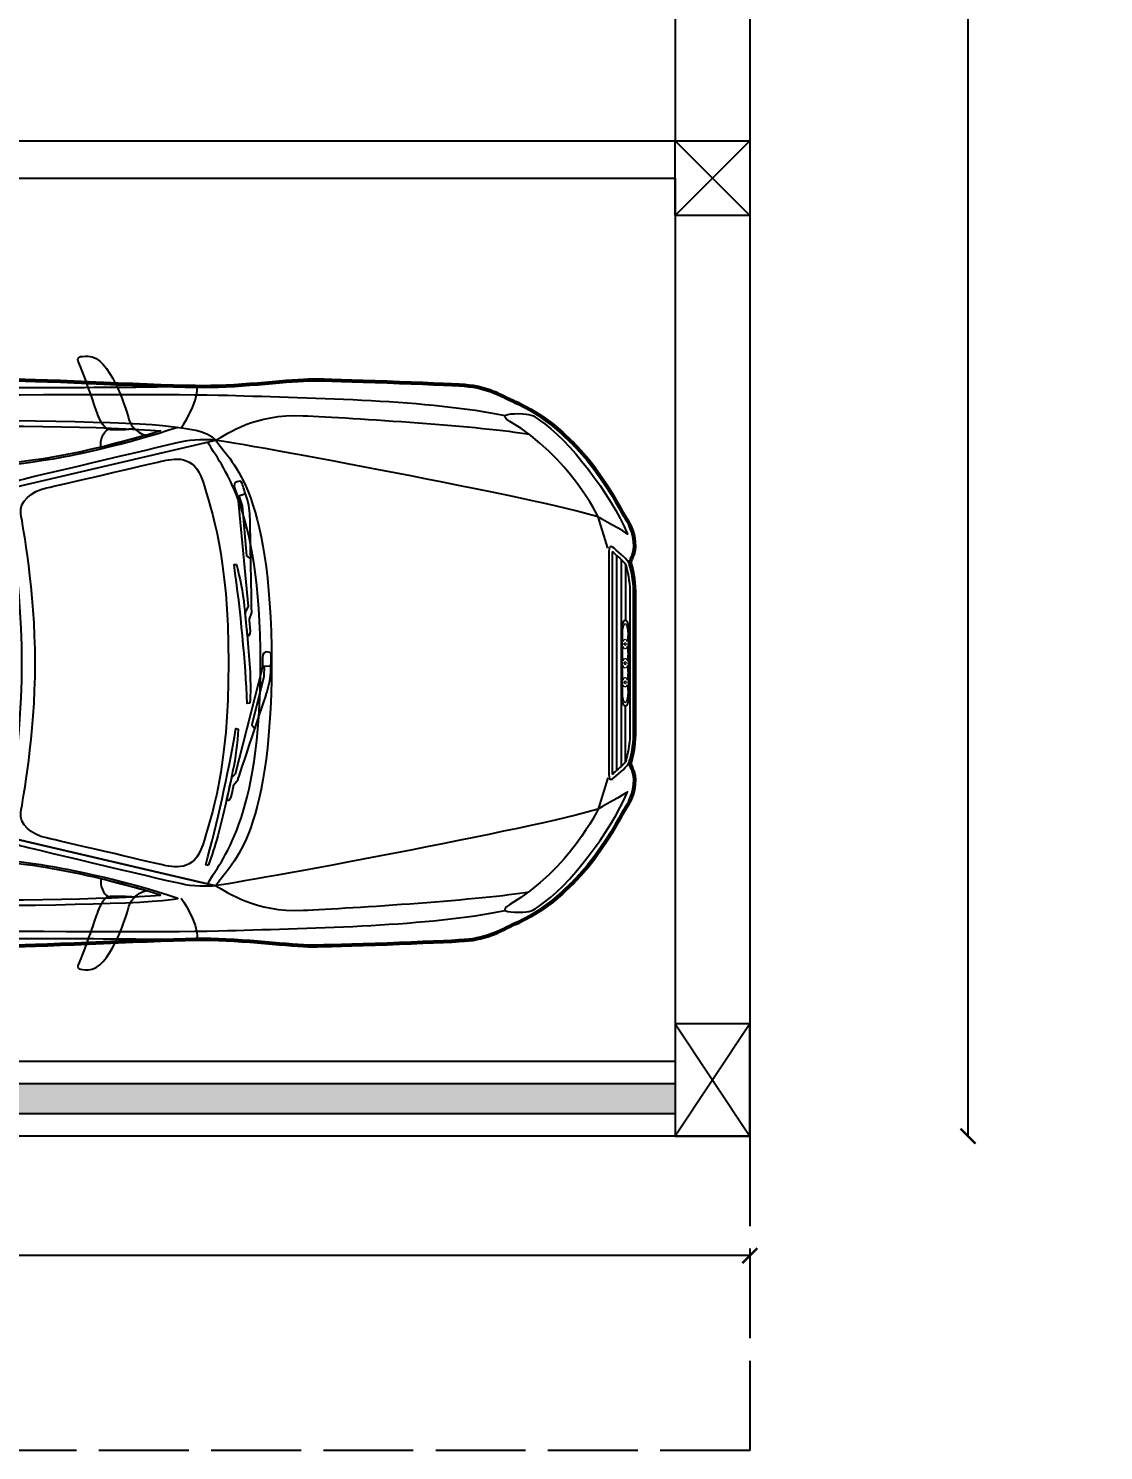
# Model space of a CAD drawing. Header units: inches. Extents: x -19338 to 10560, y -12 to 4973.
# Drawn here: x 1325.3 to 1469, y 2042.6 to 2232.6 of the extents above; entities that cross this region are included whole.
import ezdxf

# ---------------------------------------------------------------- set-up
doc = ezdxf.new("R2010")
doc.units = ezdxf.units.IN
doc.header["$MEASUREMENT"] = 0
doc.linetypes.add('ACAD_ISO02W100', pattern=[15, 12, -3])
doc.layers.add('C', color=141, linetype='Continuous')
doc.layers.add('C1', color=10, linetype='Continuous')
doc.layers.add('Dot Line', color=210, linetype='ACAD_ISO02W100', plot=False)
doc.styles.get("Standard").update_dxf_attribs({"font": 'arial.ttf'})
doc.dimstyles.get("Standard").update_dxf_attribs({"dimtxt": 8, "dimasz": 2, "dimexe": 0.18, "dimexo": 0.0625, "dimgap": 0.09, "dimtad": 0, "dimtih": 1, "dimtoh": 1, "dimdsep": 46, "dimlunit": 3, "dimtxsty": 'Standard', "dimblk": 'ARCHTICK', "dimcen": 0.09, "dimse1": 1, "dimse2": 1, "dimclrd": 2, "dimadec": 0, "dimazin": 0, "dimtfac": 1, "dimtofl": 0, "dimtmove": 0, "dimatfit": 3, "dimfxl": 1, "dimtolj": 1, "dimtzin": 0, "dimarcsym": 0})

# ---------------------------------------------------------------- blocks, each defined once
blk = doc.blocks.new('_ArchTick')
at = {"color": 0, "linetype": 'ByBlock', "const_width": 0.15}
blk.add_lwpolyline([(-0.5, -0.5), (0.5, 0.5)], dxfattribs=at)
blk = doc.blocks.new('*D76')
at = {"color": 2, "lineweight": -2, "transparency": 16777216}
for p, q in [((1049.73, 2068.65), (1228.86, 2068.65)), ((1421.73, 2068.65), (1242.61, 2068.65))]:
    blk.add_line(p, q, dxfattribs=at)
at = {"layer": 'Defpoints', "color": 0, "transparency": 16777216}
for p in [(1049.73, 2084.61), (1421.73, 2084.61), (1421.73, 2068.65)]:
    blk.add_point(p, dxfattribs=at)
at = {"color": 2, "lineweight": -2, "transparency": 16777216, "xscale": 2, "yscale": 2, "zscale": 2, "rotation": 180}
blk.add_blockref('_ArchTick', (1049.73, 2068.65), dxfattribs=at)
at = {"color": 2, "lineweight": -2, "transparency": 16777216, "xscale": 2, "yscale": 2, "zscale": 2}
blk.add_blockref('_ArchTick', (1421.73, 2068.65), dxfattribs=at)
at = {"color": 0, "transparency": 16777216, "insert": (1235.73, 2068.65), "char_height": 8, "attachment_point": 5}
blk.add_mtext("\\A1;31'", dxfattribs=at)
blk = doc.blocks.new('*D79')
at = {"color": 2, "lineweight": -2, "transparency": 16777216}
for p, q in [((1450.88, 2694.61), (1450.88, 2393.78)), ((1450.88, 2084.61), (1450.88, 2385.43))]:
    blk.add_line(p, q, dxfattribs=at)
at = {"layer": 'Defpoints', "color": 0, "transparency": 16777216}
for p in [(1421.73, 2694.61), (1421.73, 2084.61), (1450.88, 2084.61)]:
    blk.add_point(p, dxfattribs=at)
at = {"color": 2, "lineweight": -2, "transparency": 16777216, "xscale": 2, "yscale": 2, "zscale": 2}
for p, rotation in [((1450.88, 2694.61), 90), ((1450.88, 2084.61), 270)]:
    blk.add_blockref('_ArchTick', p, dxfattribs=dict(at, rotation=rotation))
at = {"color": 0, "transparency": 16777216, "insert": (1450.88, 2389.61), "char_height": 8, "attachment_point": 5}
blk.add_mtext('\\A1;50\'-10"', dxfattribs=at)
blk = doc.blocks.new('A$C0B5925C7')
at = {"lineweight": 25}
for points, knots in [([(2.9938, 1.7731), (2.9854, 1.7819), (2.9782, 1.7934), (2.9742, 1.808), (2.9742, 1.808), (2.9645, 1.8444), (2.9131, 2.0083), (2.8428, 2.0102), (2.8428, 2.0102), (2.8129, 2.0102), (2.8025, 2.0096), (2.8129, 1.9862), (2.8129, 1.9862), (2.8233, 1.9628), (2.8656, 1.8451), (2.8714, 1.8255), (2.8714, 1.8255), (2.8768, 1.8076), (2.8926, 1.781), (2.9032, 1.7713), (2.9032, 1.7713), (2.9322, 1.769), (2.9744, 1.7694), (2.9938, 1.7731)], [0, 0, 0, 0, 0.166667, 0.166667, 0.166667, 0.166667, 0.333333, 0.333333, 0.333333, 0.333333, 0.5, 0.5, 0.5, 0.5, 0.666667, 0.666667, 0.666667, 0.666667, 0.833333, 0.833333, 0.833333, 0.833333, 1, 1, 1, 1]), ([(0.3845, 1.7931), (0.5553, 1.8273), (0.9012, 1.8636), (1.2614, 1.8698), (1.2614, 1.8698), (1.6217, 1.876), (3.0067, 1.8915), (3.2986, 1.8822), (3.2986, 1.8822), (3.5906, 1.8729), (3.9588, 1.8677), (4.2095, 1.816)], [0, 0, 0, 0, 0.333333, 0.333333, 0.333333, 0.333333, 0.666667, 0.666667, 0.666667, 0.666667, 1, 1, 1, 1]), ([(3.2603, 1.7355), (3.3026, 1.7567), (3.3871, 1.8223), (3.5468, 1.8153), (3.5468, 1.8153), (3.7065, 1.8083), (4.147, 1.78), (4.2872, 1.7545)], [0, 0, 0, 0, 0.5, 0.5, 0.5, 0.5, 1, 1, 1, 1]), ([(4.2543, 1.822), (4.2139, 1.822), (4.1894, 1.8174), (4.2245, 1.7967), (4.2245, 1.7967), (4.4212, 1.6805), (4.5136, 1.4839), (4.5136, 1.4839), (4.5136, 1.4839), (4.5136, 1.4839), (4.6091, 1.4307), (4.6104, 1.4273), (4.6104, 1.4273), (4.5555, 1.557), (4.4172, 1.7392), (4.3213, 1.8012), (4.3213, 1.8012), (4.302, 1.8161), (4.2923, 1.822), (4.2543, 1.822)], [0, 0, 0, 0, 0.2, 0.2, 0.2, 0.2, 0.4, 0.4, 0.4, 0.4, 0.6, 0.6, 0.6, 0.6, 0.8, 0.8, 0.8, 0.8, 1, 1, 1, 1]), ([(1.1717, 1.7605), (1.1433, 1.7569), (1.1175, 1.7393), (1.1717, 1.7205), (1.1717, 1.7205), (1.2259, 1.7017), (1.3365, 1.6711), (1.3836, 1.6616), (1.3836, 1.6616), (1.4307, 1.6522), (1.5861, 1.624), (1.6638, 1.6193), (1.6638, 1.6193), (1.7415, 1.6146), (2.1395, 1.6193), (2.2337, 1.6193), (2.2337, 1.6193), (2.3278, 1.6193), (2.6504, 1.6593), (2.7281, 1.6734), (2.7281, 1.6734), (2.8058, 1.6875), (2.9612, 1.7181), (3.1363, 1.7771), (3.1363, 1.7771), (2.9424, 1.8123), (1.5414, 1.8076), (1.1717, 1.7605)], [0, 0, 0, 0, 0.142857, 0.142857, 0.142857, 0.142857, 0.285714, 0.285714, 0.285714, 0.285714, 0.428571, 0.428571, 0.428571, 0.428571, 0.571429, 0.571429, 0.571429, 0.571429, 0.714286, 0.714286, 0.714286, 0.714286, 0.857143, 0.857143, 0.857143, 0.857143, 1, 1, 1, 1]), ([(1.1732, 1.7426), (1.1732, 1.7426), (1.1732, 1.7426), (1.1732, 1.7426), (1.1732, 1.7426), (1.1628, 1.7413), (1.1568, 1.7385), (1.1539, 1.7364), (1.1539, 1.7364), (1.1564, 1.7342), (1.1621, 1.7305), (1.1756, 1.7258), (1.1756, 1.7258), (1.2284, 1.7075), (1.3385, 1.6769), (1.386, 1.6674), (1.386, 1.6674), (1.4428, 1.6561), (1.5919, 1.6297), (1.6645, 1.6253), (1.6645, 1.6253), (1.7214, 1.6218), (1.9536, 1.6235), (2.1072, 1.6246), (2.1072, 1.6246), (2.1072, 1.6246), (2.2337, 1.6253), (2.2337, 1.6253), (2.2337, 1.6253), (2.3276, 1.6253), (2.6517, 1.6657), (2.726, 1.6792), (2.726, 1.6792), (2.8502, 1.7018), (2.9685, 1.7311), (3.0794, 1.7657), (3.0794, 1.7657), (2.7581, 1.7934), (1.5158, 1.7862), (1.1732, 1.7426)], [0, 0, 0, 0, 0.1, 0.1, 0.1, 0.1, 0.2, 0.2, 0.2, 0.2, 0.3, 0.3, 0.3, 0.3, 0.4, 0.4, 0.4, 0.4, 0.5, 0.5, 0.5, 0.5, 0.6, 0.6, 0.6, 0.6, 0.7, 0.7, 0.7, 0.7, 0.8, 0.8, 0.8, 0.8, 0.9, 0.9, 0.9, 0.9, 1, 1, 1, 1]), ([(2.9938, 1.7731), (2.9744, 1.7694), (2.9322, 1.769), (2.9032, 1.7713), (2.9032, 1.7713), (2.9041, 1.7705), (2.9051, 1.7695), (2.9059, 1.769), (2.9059, 1.769), (2.8949, 1.7638), (2.8803, 1.737), (2.8843, 1.7123), (2.8843, 1.7123), (2.8978, 1.7156), (3.0326, 1.7516), (3.0326, 1.7516), (3.0326, 1.7516), (3.0214, 1.753), (3.0063, 1.76), (2.9938, 1.7731)], [0, 0, 0, 0, 0.2, 0.2, 0.2, 0.2, 0.4, 0.4, 0.4, 0.4, 0.6, 0.6, 0.6, 0.6, 0.8, 0.8, 0.8, 0.8, 1, 1, 1, 1]), ([(3.2603, 1.7355), (3.2603, 1.7355), (2.5695, 1.5733), (2.5695, 1.5733), (2.5695, 1.5733), (2.5695, 1.5733), (2.5946, 1.5987), (2.634, 1.6079), (2.634, 1.6079), (2.6734, 1.6172), (3.1237, 1.7248), (3.1608, 1.7317), (3.1608, 1.7317), (3.1978, 1.7387), (3.2603, 1.7355), (3.2603, 1.7355)], [0, 0, 0, 0, 0.25, 0.25, 0.25, 0.25, 0.5, 0.5, 0.5, 0.5, 0.75, 0.75, 0.75, 0.75, 1, 1, 1, 1]), ([(2.6251, 1.0051), (2.6251, 0.6975), (2.5695, 0.4369), (2.5695, 0.4369), (2.5695, 0.4369), (2.5695, 0.4369), (3.2603, 0.2747), (3.2603, 0.2747), (3.2603, 0.2747), (3.302, 0.3396), (3.4434, 0.4241), (3.4434, 1.0051), (3.4434, 1.0051), (3.4434, 1.5861), (3.302, 1.6706), (3.2603, 1.7355), (3.2603, 1.7355), (3.2603, 1.7355), (2.5695, 1.5733), (2.5695, 1.5733), (2.5695, 1.5733), (2.5695, 1.5733), (2.6251, 1.3127), (2.6251, 1.0051)], [0, 0, 0, 0, 0.166667, 0.166667, 0.166667, 0.166667, 0.333333, 0.333333, 0.333333, 0.333333, 0.5, 0.5, 0.5, 0.5, 0.666667, 0.666667, 0.666667, 0.666667, 0.833333, 0.833333, 0.833333, 0.833333, 1, 1, 1, 1]), ([(3.2342, 0.2809), (3.2762, 0.3599), (3.4077, 0.4819), (3.4077, 1.0051), (3.4077, 1.0051), (3.4077, 1.5283), (3.2762, 1.6504), (3.2342, 1.7294)], [0, 0, 0, 0, 0.5, 0.5, 0.5, 0.5, 1, 1, 1, 1]), ([(2.6686, 1.0051), (2.6686, 0.761), (2.6285, 0.5611), (2.6215, 0.5149), (2.6215, 0.5149), (2.6158, 0.4771), (2.6567, 0.4422), (2.7056, 0.4317), (2.7056, 0.4317), (2.7546, 0.4211), (3.0404, 0.3536), (3.0814, 0.3444), (3.0814, 0.3444), (3.1225, 0.3351), (3.19, 0.3192), (3.2177, 0.4092), (3.2177, 0.4092), (3.2455, 0.4991), (3.3024, 0.6581), (3.3024, 1.0051), (3.3024, 1.0051), (3.3024, 1.3522), (3.2455, 1.5111), (3.2177, 1.6011), (3.2177, 1.6011), (3.19, 1.691), (3.1225, 1.6751), (3.0814, 1.6659), (3.0814, 1.6659), (3.0404, 1.6566), (2.7546, 1.5892), (2.7056, 1.5786), (2.7056, 1.5786), (2.6567, 1.568), (2.6158, 1.5331), (2.6215, 1.4954), (2.6215, 1.4954), (2.6285, 1.4491), (2.6686, 1.2493), (2.6686, 1.0051)], [0, 0, 0, 0, 0.1, 0.1, 0.1, 0.1, 0.2, 0.2, 0.2, 0.2, 0.3, 0.3, 0.3, 0.3, 0.4, 0.4, 0.4, 0.4, 0.5, 0.5, 0.5, 0.5, 0.6, 0.6, 0.6, 0.6, 0.7, 0.7, 0.7, 0.7, 0.8, 0.8, 0.8, 0.8, 0.9, 0.9, 0.9, 0.9, 1, 1, 1, 1]), ([(3.361, 1.5493), (3.3701, 1.5234), (3.3724, 1.5021), (3.3732, 1.4762), (3.3732, 1.4762), (3.3732, 1.4572), (3.3785, 1.1707), (3.3785, 1.1707), (3.3785, 1.1707), (3.3785, 1.1707), (3.3709, 1.1486), (3.3709, 1.1486), (3.3709, 1.1486), (3.3709, 1.1486), (3.3739, 1.1235), (3.3747, 1.1098), (3.3747, 1.1098), (3.3762, 1.0961), (3.364, 1.0938), (3.364, 1.0938), (3.364, 1.0938), (3.364, 1.0938), (3.3564, 1.1692), (3.3564, 1.1692), (3.3564, 1.1692), (3.3564, 1.1692), (3.3663, 1.1898), (3.3663, 1.1898), (3.3663, 1.1898), (3.3663, 1.1898), (3.3328, 1.5478), (3.3328, 1.5478), (3.3328, 1.5478), (3.3328, 1.5478), (3.329, 1.5585), (3.3236, 1.5752), (3.3236, 1.5752), (3.3183, 1.5912), (3.3229, 1.5966), (3.3297, 1.5988), (3.3297, 1.5988), (3.3373, 1.6011), (3.3435, 1.6027), (3.3472, 1.5928), (3.3472, 1.5928), (3.3503, 1.5829), (3.3556, 1.5661), (3.361, 1.5493)], [0, 0, 0, 0, 0.083333, 0.083333, 0.083333, 0.083333, 0.166667, 0.166667, 0.166667, 0.166667, 0.25, 0.25, 0.25, 0.25, 0.333333, 0.333333, 0.333333, 0.333333, 0.416667, 0.416667, 0.416667, 0.416667, 0.5, 0.5, 0.5, 0.5, 0.583333, 0.583333, 0.583333, 0.583333, 0.666667, 0.666667, 0.666667, 0.666667, 0.75, 0.75, 0.75, 0.75, 0.833333, 0.833333, 0.833333, 0.833333, 0.916667, 0.916667, 0.916667, 0.916667, 1, 1, 1, 1]), ([(3.3366, 1.5524), (3.3366, 1.5524), (3.3472, 1.5196), (3.3472, 1.5196), (3.3472, 1.5196), (3.3472, 1.5196), (3.3617, 1.3558), (3.3617, 1.3558), (3.3617, 1.3558), (3.3617, 1.3558), (3.3747, 1.3467), (3.3747, 1.3467)], [0, 0, 0, 0, 0.333333, 0.333333, 0.333333, 0.333333, 0.666667, 0.666667, 0.666667, 0.666667, 1, 1, 1, 1]), ([(4.6297, 1.0013), (4.6297, 1.0013), (4.6297, 0.7709), (4.6297, 0.7709), (4.6297, 0.7709), (4.6297, 0.7339), (4.6212, 0.7004), (4.6172, 0.6842), (4.6172, 0.6842), (4.6172, 0.6842), (4.6164, 0.6812), (4.6164, 0.6812), (4.6164, 0.6812), (4.6117, 0.6665), (4.5822, 0.6438), (4.5663, 0.6295), (4.5663, 0.6295), (4.5505, 0.6151), (4.5489, 0.6295), (4.5489, 0.6552), (4.5489, 0.6552), (4.5489, 0.6809), (4.5489, 1.0051), (4.5489, 1.0051), (4.5489, 1.0051), (4.5489, 1.0051), (4.5489, 1.3294), (4.5489, 1.3551), (4.5489, 1.3551), (4.5489, 1.3808), (4.5505, 1.3951), (4.5663, 1.3808), (4.5663, 1.3808), (4.5822, 1.3664), (4.6117, 1.3437), (4.6164, 1.3291), (4.6164, 1.3291), (4.6164, 1.3291), (4.6172, 1.326), (4.6172, 1.326), (4.6172, 1.326), (4.6212, 1.3099), (4.6297, 1.2763), (4.6297, 1.2394), (4.6297, 1.2394), (4.6297, 1.2394), (4.6297, 1.0089), (4.6297, 1.0089), (4.6297, 1.0089), (4.6297, 1.0089), (4.6297, 1.0013), (4.6297, 1.0013)], [0, 0, 0, 0, 0.076923, 0.076923, 0.076923, 0.076923, 0.153846, 0.153846, 0.153846, 0.153846, 0.230769, 0.230769, 0.230769, 0.230769, 0.307692, 0.307692, 0.307692, 0.307692, 0.384615, 0.384615, 0.384615, 0.384615, 0.461538, 0.461538, 0.461538, 0.461538, 0.538462, 0.538462, 0.538462, 0.538462, 0.615385, 0.615385, 0.615385, 0.615385, 0.692308, 0.692308, 0.692308, 0.692308, 0.769231, 0.769231, 0.769231, 0.769231, 0.846154, 0.846154, 0.846154, 0.846154, 0.923077, 0.923077, 0.923077, 0.923077, 1, 1, 1, 1]), ([(4.561, 1.3551), (4.561, 1.3551), (4.561, 1.3551), (4.561, 1.3551), (4.561, 1.3551), (4.561, 1.3551), (4.561, 0.6552), (4.561, 0.6552), (4.561, 0.6552), (4.561, 0.6493), (4.5611, 0.6447), (4.5613, 0.641), (4.5613, 0.641), (4.5646, 0.6439), (4.5696, 0.6482), (4.5696, 0.6482), (4.5696, 0.6482), (4.5818, 0.6588), (4.6022, 0.6763), (4.6049, 0.6848), (4.6049, 0.6848), (4.6049, 0.6848), (4.6055, 0.6872), (4.6055, 0.6872), (4.6055, 0.6872), (4.6095, 0.7029), (4.6177, 0.7354), (4.6177, 0.7709), (4.6177, 0.7709), (4.6177, 0.7709), (4.6178, 1.2394), (4.6178, 1.2394), (4.6178, 1.2394), (4.6178, 1.2748), (4.6095, 1.3074), (4.6055, 1.323), (4.6055, 1.323), (4.6055, 1.323), (4.6047, 1.3261), (4.6047, 1.3261), (4.6047, 1.3261), (4.6023, 1.3339), (4.5818, 1.3515), (4.5696, 1.362), (4.5696, 1.362), (4.5696, 1.362), (4.5646, 1.3664), (4.5613, 1.3692), (4.5613, 1.3692), (4.5611, 1.3655), (4.561, 1.361), (4.561, 1.3551)], [0, 0, 0, 0, 0.076923, 0.076923, 0.076923, 0.076923, 0.153846, 0.153846, 0.153846, 0.153846, 0.230769, 0.230769, 0.230769, 0.230769, 0.307692, 0.307692, 0.307692, 0.307692, 0.384615, 0.384615, 0.384615, 0.384615, 0.461538, 0.461538, 0.461538, 0.461538, 0.538462, 0.538462, 0.538462, 0.538462, 0.615385, 0.615385, 0.615385, 0.615385, 0.692308, 0.692308, 0.692308, 0.692308, 0.769231, 0.769231, 0.769231, 0.769231, 0.846154, 0.846154, 0.846154, 0.846154, 0.923077, 0.923077, 0.923077, 0.923077, 1, 1, 1, 1]), ([(3.3724, 0.8729), (3.377, 0.9384), (3.3716, 1.01), (3.3648, 1.0839), (3.3648, 1.0839), (3.361, 1.1197), (3.3579, 1.1555), (3.3541, 1.1905), (3.3541, 1.1905), (3.3495, 1.24), (3.3396, 1.2819), (3.329, 1.3276), (3.329, 1.3276), (3.329, 1.3276), (3.3206, 1.3276), (3.3206, 1.3276), (3.3206, 1.3276), (3.3427, 1.1722), (3.3579, 1.0107), (3.364, 0.8721), (3.364, 0.8721), (3.364, 0.8721), (3.3724, 0.8729), (3.3724, 0.8729)], [0, 0, 0, 0, 0.166667, 0.166667, 0.166667, 0.166667, 0.333333, 0.333333, 0.333333, 0.333333, 0.5, 0.5, 0.5, 0.5, 0.666667, 0.666667, 0.666667, 0.666667, 0.833333, 0.833333, 0.833333, 0.833333, 1, 1, 1, 1]), ([(3.441, 0.9841), (3.441, 0.9559), (3.4364, 0.9353), (3.4288, 0.9109), (3.4288, 0.9109), (3.4235, 0.8927), (3.3335, 0.623), (3.3335, 0.623), (3.3335, 0.623), (3.3335, 0.623), (3.319, 0.6047), (3.319, 0.6047), (3.319, 0.6047), (3.319, 0.6047), (3.3145, 0.5803), (3.3114, 0.5666), (3.3114, 0.5666), (3.3076, 0.5529), (3.2954, 0.5544), (3.2954, 0.5544), (3.2954, 0.5544), (3.2954, 0.5544), (3.3122, 0.6291), (3.3122, 0.6291), (3.3122, 0.6291), (3.3122, 0.6291), (3.3244, 0.6413), (3.3244, 0.6413), (3.3244, 0.6413), (3.3244, 0.6413), (3.4136, 0.9917), (3.4136, 0.9917), (3.4136, 0.9917), (3.4136, 0.9917), (3.4136, 1.0031), (3.4136, 1.0206), (3.4136, 1.0206), (3.4143, 1.0382), (3.4204, 1.0412), (3.4273, 1.0412), (3.4273, 1.0412), (3.4349, 1.0412), (3.4418, 1.0404), (3.4418, 1.0298), (3.4418, 1.0298), (3.4425, 1.0191), (3.4418, 1.0016), (3.441, 0.9841)], [0, 0, 0, 0, 0.083333, 0.083333, 0.083333, 0.083333, 0.166667, 0.166667, 0.166667, 0.166667, 0.25, 0.25, 0.25, 0.25, 0.333333, 0.333333, 0.333333, 0.333333, 0.416667, 0.416667, 0.416667, 0.416667, 0.5, 0.5, 0.5, 0.5, 0.583333, 0.583333, 0.583333, 0.583333, 0.666667, 0.666667, 0.666667, 0.666667, 0.75, 0.75, 0.75, 0.75, 0.833333, 0.833333, 0.833333, 0.833333, 0.916667, 0.916667, 0.916667, 0.916667, 1, 1, 1, 1]), ([(3.4189, 0.9955), (3.4189, 0.9955), (3.4181, 0.9605), (3.4181, 0.9605), (3.4181, 0.9605), (3.4181, 0.9605), (3.3785, 0.802), (3.3785, 0.802), (3.3785, 0.802), (3.3785, 0.802), (3.3884, 0.7891), (3.3884, 0.7891)], [0, 0, 0, 0, 0.333333, 0.333333, 0.333333, 0.333333, 0.666667, 0.666667, 0.666667, 0.666667, 1, 1, 1, 1]), ([(3.236, 0.3419), (3.2596, 0.4028), (3.2771, 0.4722), (3.2931, 0.5453), (3.2931, 0.5453), (3.3007, 0.5803), (3.3091, 0.6154), (3.316, 0.6497), (3.316, 0.6497), (3.3267, 0.6976), (3.3305, 0.7411), (3.3343, 0.7883), (3.3343, 0.7883), (3.3343, 0.7883), (3.3267, 0.7906), (3.3267, 0.7906), (3.3267, 0.7906), (3.3, 0.6359), (3.2649, 0.4782), (3.2276, 0.3442), (3.2276, 0.3442), (3.2276, 0.3442), (3.236, 0.3419), (3.236, 0.3419)], [0, 0, 0, 0, 0.166667, 0.166667, 0.166667, 0.166667, 0.333333, 0.333333, 0.333333, 0.333333, 0.5, 0.5, 0.5, 0.5, 0.666667, 0.666667, 0.666667, 0.666667, 0.833333, 0.833333, 0.833333, 0.833333, 1, 1, 1, 1]), ([(4.2543, 0.1882), (4.2139, 0.1882), (4.1894, 0.1928), (4.2245, 0.2135), (4.2245, 0.2135), (4.4212, 0.3297), (4.5136, 0.5263), (4.5136, 0.5263), (4.5136, 0.5263), (4.5136, 0.5263), (4.6091, 0.5796), (4.6104, 0.5829), (4.6104, 0.5829), (4.5555, 0.4532), (4.4172, 0.271), (4.3213, 0.2091), (4.3213, 0.2091), (4.302, 0.1942), (4.2923, 0.1882), (4.2543, 0.1882)], [0, 0, 0, 0, 0.2, 0.2, 0.2, 0.2, 0.4, 0.4, 0.4, 0.4, 0.6, 0.6, 0.6, 0.6, 0.8, 0.8, 0.8, 0.8, 1, 1, 1, 1]), ([(3.2603, 0.2747), (3.2603, 0.2747), (2.5695, 0.4369), (2.5695, 0.4369), (2.5695, 0.4369), (2.5695, 0.4369), (2.5946, 0.4116), (2.634, 0.4023), (2.634, 0.4023), (2.6734, 0.393), (3.1237, 0.2854), (3.1608, 0.2785), (3.1608, 0.2785), (3.1978, 0.2715), (3.2603, 0.2747), (3.2603, 0.2747)], [0, 0, 0, 0, 0.25, 0.25, 0.25, 0.25, 0.5, 0.5, 0.5, 0.5, 0.75, 0.75, 0.75, 0.75, 1, 1, 1, 1]), ([(1.1717, 0.2497), (1.1433, 0.2534), (1.1175, 0.2709), (1.1717, 0.2898), (1.1717, 0.2898), (1.2259, 0.3086), (1.3365, 0.3392), (1.3836, 0.3486), (1.3836, 0.3486), (1.4307, 0.358), (1.5861, 0.3863), (1.6638, 0.391), (1.6638, 0.391), (1.7415, 0.3957), (2.1395, 0.391), (2.2337, 0.391), (2.2337, 0.391), (2.3278, 0.391), (2.6504, 0.3509), (2.7281, 0.3368), (2.7281, 0.3368), (2.8058, 0.3227), (2.9612, 0.2921), (3.1363, 0.2332), (3.1363, 0.2332), (2.9424, 0.198), (1.5414, 0.2027), (1.1717, 0.2497)], [0, 0, 0, 0, 0.142857, 0.142857, 0.142857, 0.142857, 0.285714, 0.285714, 0.285714, 0.285714, 0.428571, 0.428571, 0.428571, 0.428571, 0.571429, 0.571429, 0.571429, 0.571429, 0.714286, 0.714286, 0.714286, 0.714286, 0.857143, 0.857143, 0.857143, 0.857143, 1, 1, 1, 1]), ([(1.1732, 0.2676), (1.1732, 0.2676), (1.1732, 0.2676), (1.1732, 0.2676), (1.1732, 0.2676), (1.1628, 0.269), (1.1568, 0.2718), (1.1539, 0.2738), (1.1539, 0.2738), (1.1564, 0.276), (1.1621, 0.2797), (1.1756, 0.2844), (1.1756, 0.2844), (1.2284, 0.3028), (1.3385, 0.3333), (1.386, 0.3428), (1.386, 0.3428), (1.4428, 0.3542), (1.5919, 0.3806), (1.6645, 0.385), (1.6645, 0.385), (1.7214, 0.3884), (1.9536, 0.3868), (2.1072, 0.3857), (2.1072, 0.3857), (2.1072, 0.3857), (2.2337, 0.385), (2.2337, 0.385), (2.2337, 0.385), (2.3276, 0.385), (2.6517, 0.3445), (2.726, 0.331), (2.726, 0.331), (2.8502, 0.3084), (2.9685, 0.2792), (3.0794, 0.2445), (3.0794, 0.2445), (2.7581, 0.2169), (1.5158, 0.224), (1.1732, 0.2676)], [0, 0, 0, 0, 0.1, 0.1, 0.1, 0.1, 0.2, 0.2, 0.2, 0.2, 0.3, 0.3, 0.3, 0.3, 0.4, 0.4, 0.4, 0.4, 0.5, 0.5, 0.5, 0.5, 0.6, 0.6, 0.6, 0.6, 0.7, 0.7, 0.7, 0.7, 0.8, 0.8, 0.8, 0.8, 0.9, 0.9, 0.9, 0.9, 1, 1, 1, 1]), ([(2.9938, 0.2371), (2.9744, 0.2409), (2.9322, 0.2412), (2.9032, 0.2389), (2.9032, 0.2389), (2.9041, 0.2398), (2.9051, 0.2407), (2.9059, 0.2413), (2.9059, 0.2413), (2.8949, 0.2465), (2.8803, 0.2733), (2.8843, 0.2979), (2.8843, 0.2979), (2.8978, 0.2947), (3.0326, 0.2587), (3.0326, 0.2587), (3.0326, 0.2587), (3.0214, 0.2572), (3.0063, 0.2502), (2.9938, 0.2371)], [0, 0, 0, 0, 0.2, 0.2, 0.2, 0.2, 0.4, 0.4, 0.4, 0.4, 0.6, 0.6, 0.6, 0.6, 0.8, 0.8, 0.8, 0.8, 1, 1, 1, 1]), ([(2.9938, 0.2371), (2.9854, 0.2283), (2.9782, 0.2169), (2.9742, 0.2023), (2.9742, 0.2023), (2.9645, 0.1658), (2.9131, 0.002), (2.8428, 0), (2.8428, 0), (2.8129, 0), (2.8025, 0.0006), (2.8129, 0.0241), (2.8129, 0.0241), (2.8233, 0.0475), (2.8656, 0.1652), (2.8714, 0.1847), (2.8714, 0.1847), (2.8768, 0.2027), (2.8926, 0.2292), (2.9032, 0.2389), (2.9032, 0.2389), (2.9322, 0.2412), (2.9744, 0.2409), (2.9938, 0.2371)], [0, 0, 0, 0, 0.166667, 0.166667, 0.166667, 0.166667, 0.333333, 0.333333, 0.333333, 0.333333, 0.5, 0.5, 0.5, 0.5, 0.666667, 0.666667, 0.666667, 0.666667, 0.833333, 0.833333, 0.833333, 0.833333, 1, 1, 1, 1]), ([(3.2603, 0.2747), (3.3026, 0.2536), (3.3871, 0.1879), (3.5468, 0.1949), (3.5468, 0.1949), (3.7065, 0.2019), (4.147, 0.2303), (4.2872, 0.2557)], [0, 0, 0, 0, 0.5, 0.5, 0.5, 0.5, 1, 1, 1, 1]), ([(0.3845, 0.2171), (0.5553, 0.183), (0.9012, 0.1466), (1.2614, 0.1404), (1.2614, 0.1404), (1.6217, 0.1342), (3.0067, 0.1187), (3.2986, 0.128), (3.2986, 0.128), (3.5906, 0.1373), (3.9588, 0.1425), (4.2095, 0.1942)], [0, 0, 0, 0, 0.333333, 0.333333, 0.333333, 0.333333, 0.666667, 0.666667, 0.666667, 0.666667, 1, 1, 1, 1])]:
    blk.add_open_spline(points, degree=3, knots=knots, dxfattribs=at)
at = {"lineweight": 53}
blk.add_open_spline([(0, 1.0051), (0.0074, 1.6846), (0.2359, 1.7833), (0.3865, 1.825), (0.3865, 1.825), (0.4753, 1.8522), (0.5461, 1.8739), (0.5824, 1.8848), (0.5824, 1.8848), (0.6186, 1.8957), (0.7293, 1.9192), (0.8218, 1.9211), (0.8218, 1.9211), (0.9143, 1.9229), (1.4659, 1.9319), (1.6181, 1.9319), (1.6181, 1.9319), (1.7704, 1.9319), (2.4835, 1.9319), (2.585, 1.9319), (2.585, 1.9319), (2.6864, 1.9319), (3.0911, 1.9102), (3.2199, 1.9102), (3.2199, 1.9102), (3.3487, 1.9102), (3.5102, 1.9319), (3.5772, 1.9319), (3.5772, 1.9319), (3.6442, 1.9319), (3.998, 1.9193), (4.076, 1.9138), (4.076, 1.9138), (4.1541, 1.9084), (4.1983, 1.8792), (4.2538, 1.854), (4.2538, 1.854), (4.4697, 1.7561), (4.5876, 1.5059), (4.6057, 1.4787), (4.6057, 1.4787), (4.6239, 1.4515), (4.6337, 1.4226), (4.6337, 1.3881), (4.6337, 1.3881), (4.6337, 1.3535), (4.6166, 1.3445), (4.6202, 1.33), (4.6202, 1.33), (4.6239, 1.3155), (4.6337, 1.2794), (4.6337, 1.2394), (4.6337, 1.2394), (4.6337, 1.1994), (4.6337, 1.0051), (4.6337, 1.0051), (4.6337, 1.0051), (4.6337, 1.0051), (4.6337, 0.8109), (4.6337, 0.7709), (4.6337, 0.7709), (4.6337, 0.7308), (4.6239, 0.6947), (4.6202, 0.6802), (4.6202, 0.6802), (4.6166, 0.6657), (4.6337, 0.6568), (4.6337, 0.6222), (4.6337, 0.6222), (4.6337, 0.5876), (4.6239, 0.5587), (4.6057, 0.5315), (4.6057, 0.5315), (4.5876, 0.5043), (4.4697, 0.2542), (4.2538, 0.1563), (4.2538, 0.1563), (4.1983, 0.1311), (4.154, 0.1019), (4.076, 0.0964), (4.076, 0.0964), (3.998, 0.091), (3.6442, 0.0784), (3.5772, 0.0784), (3.5772, 0.0784), (3.5102, 0.0784), (3.3487, 0.1001), (3.2199, 0.1001), (3.2199, 0.1001), (3.0911, 0.1001), (2.6864, 0.0784), (2.585, 0.0784), (2.585, 0.0784), (2.4835, 0.0784), (1.7704, 0.0784), (1.6181, 0.0784), (1.6181, 0.0784), (1.4659, 0.0784), (0.9143, 0.0874), (0.8218, 0.0892), (0.8218, 0.0892), (0.7293, 0.091), (0.6186, 0.1145), (0.5824, 0.1254), (0.5824, 0.1254), (0.5461, 0.1363), (0.4753, 0.1581), (0.3865, 0.1853), (0.3865, 0.1853), (0.2359, 0.2269), (0.0074, 0.3256), (0, 1.0051)], degree=3, knots=[0, 0, 0, 0, 0.035714, 0.035714, 0.035714, 0.035714, 0.071429, 0.071429, 0.071429, 0.071429, 0.107143, 0.107143, 0.107143, 0.107143, 0.142857, 0.142857, 0.142857, 0.142857, 0.178571, 0.178571, 0.178571, 0.178571, 0.214286, 0.214286, 0.214286, 0.214286, 0.25, 0.25, 0.25, 0.25, 0.285714, 0.285714, 0.285714, 0.285714, 0.321429, 0.321429, 0.321429, 0.321429, 0.357143, 0.357143, 0.357143, 0.357143, 0.392857, 0.392857, 0.392857, 0.392857, 0.428571, 0.428571, 0.428571, 0.428571, 0.464286, 0.464286, 0.464286, 0.464286, 0.5, 0.5, 0.5, 0.5, 0.535714, 0.535714, 0.535714, 0.535714, 0.571429, 0.571429, 0.571429, 0.571429, 0.607143, 0.607143, 0.607143, 0.607143, 0.642857, 0.642857, 0.642857, 0.642857, 0.678571, 0.678571, 0.678571, 0.678571, 0.714286, 0.714286, 0.714286, 0.714286, 0.75, 0.75, 0.75, 0.75, 0.785714, 0.785714, 0.785714, 0.785714, 0.821429, 0.821429, 0.821429, 0.821429, 0.857143, 0.857143, 0.857143, 0.857143, 0.892857, 0.892857, 0.892857, 0.892857, 0.928571, 0.928571, 0.928571, 0.928571, 0.964286, 0.964286, 0.964286, 0.964286, 1, 1, 1, 1], dxfattribs=at)
at = {"lineweight": 25}
for points in [[(2.1344, 1.9094), (2.5554, 1.907), (2.974, 1.9073), (3.1425, 1.9116)], [(3.1473, 1.7758), (3.1473, 1.7758), (3.201, 1.8519), (3.201, 1.9103)], [(3.1251, 1.7783), (3.1569, 1.7748), (3.2359, 1.7673), (3.2603, 1.7355)], [(4.5136, 1.4839), (4.3231, 1.5438), (3.3474, 1.7252), (3.2521, 1.7358)], [(3.3312, 1.5509), (3.3312, 1.5509), (3.3579, 1.56), (3.3579, 1.56)], [(4.5452, 1.381), (4.5452, 1.381), (4.5136, 1.4839), (4.5136, 1.4839)], [(4.5741, 1.3581), (4.5741, 1.3581), (4.5741, 0.6529), (4.5741, 0.6529)], [(4.589, 1.3448), (4.589, 1.3448), (4.589, 0.6675), (4.589, 0.6675)], [(4.6032, 1.3291), (4.6032, 1.3291), (4.6032, 1.1458), (4.6032, 1.1458)], [(3.4136, 0.9955), (3.4136, 0.9955), (3.4418, 0.9947), (3.4418, 0.9947)], [(4.6032, 0.6812), (4.6032, 0.6812), (4.6032, 0.8644), (4.6032, 0.8644)], [(4.5452, 0.6292), (4.5452, 0.6292), (4.5136, 0.5263), (4.5136, 0.5263)], [(4.5136, 0.5263), (4.3231, 0.4665), (3.3474, 0.285), (3.2521, 0.2744)], [(3.1473, 0.2345), (3.1473, 0.2345), (3.201, 0.1584), (3.201, 0.0999)], [(2.1344, 0.1009), (2.5554, 0.1032), (2.974, 0.1029), (3.1425, 0.0987)]]:
    blk.add_open_spline(points, degree=3, dxfattribs=at)
for points, knots in [([(4.2543, 1.822), (4.2139, 1.822), (4.1894, 1.8174), (4.2245, 1.7967), (4.2245, 1.7967), (4.4212, 1.6805), (4.5136, 1.4839), (4.5136, 1.4839), (4.5136, 1.4839), (4.5136, 1.4839), (4.6091, 1.4307), (4.6104, 1.4273), (4.6104, 1.4273), (4.5555, 1.557), (4.4172, 1.7392), (4.3213, 1.8012), (4.3213, 1.8012), (4.302, 1.8161), (4.2923, 1.822), (4.2543, 1.822)], [0, 0, 0, 0, 0.2, 0.2, 0.2, 0.2, 0.4, 0.4, 0.4, 0.4, 0.6, 0.6, 0.6, 0.6, 0.8, 0.8, 0.8, 0.8, 1, 1, 1, 1]), ([(3.2603, 1.7355), (3.2603, 1.7355), (2.5695, 1.5733), (2.5695, 1.5733), (2.5695, 1.5733), (2.5695, 1.5733), (2.5946, 1.5987), (2.634, 1.6079), (2.634, 1.6079), (2.6734, 1.6172), (3.1237, 1.7248), (3.1608, 1.7317), (3.1608, 1.7317), (3.1978, 1.7387), (3.2603, 1.7355), (3.2603, 1.7355)], [0, 0, 0, 0, 0.25, 0.25, 0.25, 0.25, 0.5, 0.5, 0.5, 0.5, 0.75, 0.75, 0.75, 0.75, 1, 1, 1, 1]), ([(2.6251, 1.0051), (2.6251, 0.6975), (2.5695, 0.4369), (2.5695, 0.4369), (2.5695, 0.4369), (2.5695, 0.4369), (3.2603, 0.2747), (3.2603, 0.2747), (3.2603, 0.2747), (3.302, 0.3396), (3.4434, 0.4241), (3.4434, 1.0051), (3.4434, 1.0051), (3.4434, 1.5861), (3.302, 1.6706), (3.2603, 1.7355), (3.2603, 1.7355), (3.2603, 1.7355), (2.5695, 1.5733), (2.5695, 1.5733), (2.5695, 1.5733), (2.5695, 1.5733), (2.6251, 1.3127), (2.6251, 1.0051)], [0, 0, 0, 0, 0.166667, 0.166667, 0.166667, 0.166667, 0.333333, 0.333333, 0.333333, 0.333333, 0.5, 0.5, 0.5, 0.5, 0.666667, 0.666667, 0.666667, 0.666667, 0.833333, 0.833333, 0.833333, 0.833333, 1, 1, 1, 1]), ([(3.361, 1.5493), (3.3701, 1.5234), (3.3724, 1.5021), (3.3732, 1.4762), (3.3732, 1.4762), (3.3732, 1.4572), (3.3785, 1.1707), (3.3785, 1.1707), (3.3785, 1.1707), (3.3785, 1.1707), (3.3709, 1.1486), (3.3709, 1.1486), (3.3709, 1.1486), (3.3709, 1.1486), (3.3739, 1.1235), (3.3747, 1.1098), (3.3747, 1.1098), (3.3762, 1.0961), (3.364, 1.0938), (3.364, 1.0938), (3.364, 1.0938), (3.364, 1.0938), (3.3564, 1.1692), (3.3564, 1.1692), (3.3564, 1.1692), (3.3564, 1.1692), (3.3663, 1.1898), (3.3663, 1.1898), (3.3663, 1.1898), (3.3663, 1.1898), (3.3328, 1.5478), (3.3328, 1.5478), (3.3328, 1.5478), (3.3328, 1.5478), (3.329, 1.5585), (3.3236, 1.5752), (3.3236, 1.5752), (3.3183, 1.5912), (3.3229, 1.5966), (3.3297, 1.5988), (3.3297, 1.5988), (3.3373, 1.6011), (3.3435, 1.6027), (3.3472, 1.5928), (3.3472, 1.5928), (3.3503, 1.5829), (3.3556, 1.5661), (3.361, 1.5493)], [0, 0, 0, 0, 0.083333, 0.083333, 0.083333, 0.083333, 0.166667, 0.166667, 0.166667, 0.166667, 0.25, 0.25, 0.25, 0.25, 0.333333, 0.333333, 0.333333, 0.333333, 0.416667, 0.416667, 0.416667, 0.416667, 0.5, 0.5, 0.5, 0.5, 0.583333, 0.583333, 0.583333, 0.583333, 0.666667, 0.666667, 0.666667, 0.666667, 0.75, 0.75, 0.75, 0.75, 0.833333, 0.833333, 0.833333, 0.833333, 0.916667, 0.916667, 0.916667, 0.916667, 1, 1, 1, 1]), ([(4.5902, 1.0986), (4.5902, 1.0864), (4.5914, 1.0757), (4.5935, 1.0674), (4.5935, 1.0674), (4.5914, 1.059), (4.5902, 1.0475), (4.5902, 1.0353), (4.5902, 1.0353), (4.5902, 1.0232), (4.5914, 1.0125), (4.5933, 1.0041), (4.5933, 1.0041), (4.5914, 0.9965), (4.5902, 0.9851), (4.5902, 0.9736), (4.5902, 0.9736), (4.5902, 0.9615), (4.5914, 0.95), (4.5935, 0.9416), (4.5935, 0.9416), (4.5914, 0.9333), (4.5902, 0.9226), (4.5902, 0.9104), (4.5902, 0.9104), (4.5902, 0.8845), (4.5957, 0.8632), (4.6027, 0.8632), (4.6027, 0.8632), (4.6095, 0.8632), (4.6152, 0.8845), (4.6152, 0.9104), (4.6152, 0.9104), (4.6152, 0.9226), (4.6138, 0.9333), (4.6119, 0.9416), (4.6119, 0.9416), (4.6138, 0.95), (4.6152, 0.9615), (4.6152, 0.9736), (4.6152, 0.9736), (4.6152, 0.9851), (4.614, 0.9965), (4.6119, 1.0041), (4.6119, 1.0041), (4.614, 1.0125), (4.6152, 1.0232), (4.6152, 1.0353), (4.6152, 1.0353), (4.6152, 1.0489), (4.6128, 1.0636), (4.6119, 1.0674), (4.6119, 1.0674), (4.6138, 1.0757), (4.6152, 1.0864), (4.6152, 1.0986), (4.6152, 1.0986), (4.6152, 1.1245), (4.6095, 1.1458), (4.6027, 1.1458), (4.6027, 1.1458), (4.5957, 1.1458), (4.5902, 1.1245), (4.5902, 1.0986)], [0, 0, 0, 0, 0.0625, 0.0625, 0.0625, 0.0625, 0.125, 0.125, 0.125, 0.125, 0.1875, 0.1875, 0.1875, 0.1875, 0.25, 0.25, 0.25, 0.25, 0.3125, 0.3125, 0.3125, 0.3125, 0.375, 0.375, 0.375, 0.375, 0.4375, 0.4375, 0.4375, 0.4375, 0.5, 0.5, 0.5, 0.5, 0.5625, 0.5625, 0.5625, 0.5625, 0.625, 0.625, 0.625, 0.625, 0.6875, 0.6875, 0.6875, 0.6875, 0.75, 0.75, 0.75, 0.75, 0.8125, 0.8125, 0.8125, 0.8125, 0.875, 0.875, 0.875, 0.875, 0.9375, 0.9375, 0.9375, 0.9375, 1, 1, 1, 1]), ([(4.2543, 0.1882), (4.2139, 0.1882), (4.1894, 0.1928), (4.2245, 0.2135), (4.2245, 0.2135), (4.4212, 0.3297), (4.5136, 0.5263), (4.5136, 0.5263), (4.5136, 0.5263), (4.5136, 0.5263), (4.6091, 0.5796), (4.6104, 0.5829), (4.6104, 0.5829), (4.5555, 0.4532), (4.4172, 0.271), (4.3213, 0.2091), (4.3213, 0.2091), (4.302, 0.1942), (4.2923, 0.1882), (4.2543, 0.1882)], [0, 0, 0, 0, 0.2, 0.2, 0.2, 0.2, 0.4, 0.4, 0.4, 0.4, 0.6, 0.6, 0.6, 0.6, 0.8, 0.8, 0.8, 0.8, 1, 1, 1, 1])]:
    blk.add_open_spline(points, degree=3, knots=knots)
at = {"lineweight": 18}
for points, knots in [([(4.5902, 1.0986), (4.5902, 1.0864), (4.5914, 1.0757), (4.5935, 1.0674), (4.5935, 1.0674), (4.5914, 1.059), (4.5902, 1.0475), (4.5902, 1.0353), (4.5902, 1.0353), (4.5902, 1.0232), (4.5914, 1.0125), (4.5933, 1.0041), (4.5933, 1.0041), (4.5914, 0.9965), (4.5902, 0.9851), (4.5902, 0.9736), (4.5902, 0.9736), (4.5902, 0.9615), (4.5914, 0.95), (4.5935, 0.9416), (4.5935, 0.9416), (4.5914, 0.9333), (4.5902, 0.9226), (4.5902, 0.9104), (4.5902, 0.9104), (4.5902, 0.8845), (4.5957, 0.8632), (4.6027, 0.8632), (4.6027, 0.8632), (4.6095, 0.8632), (4.6152, 0.8845), (4.6152, 0.9104), (4.6152, 0.9104), (4.6152, 0.9226), (4.6138, 0.9333), (4.6119, 0.9416), (4.6119, 0.9416), (4.6138, 0.95), (4.6152, 0.9615), (4.6152, 0.9736), (4.6152, 0.9736), (4.6152, 0.9851), (4.614, 0.9965), (4.6119, 1.0041), (4.6119, 1.0041), (4.614, 1.0125), (4.6152, 1.0232), (4.6152, 1.0353), (4.6152, 1.0353), (4.6152, 1.0489), (4.6128, 1.0636), (4.6119, 1.0674), (4.6119, 1.0674), (4.6138, 1.0757), (4.6152, 1.0864), (4.6152, 1.0986), (4.6152, 1.0986), (4.6152, 1.1245), (4.6095, 1.1458), (4.6027, 1.1458), (4.6027, 1.1458), (4.5957, 1.1458), (4.5902, 1.1245), (4.5902, 1.0986)], [0, 0, 0, 0, 0.0625, 0.0625, 0.0625, 0.0625, 0.125, 0.125, 0.125, 0.125, 0.1875, 0.1875, 0.1875, 0.1875, 0.25, 0.25, 0.25, 0.25, 0.3125, 0.3125, 0.3125, 0.3125, 0.375, 0.375, 0.375, 0.375, 0.4375, 0.4375, 0.4375, 0.4375, 0.5, 0.5, 0.5, 0.5, 0.5625, 0.5625, 0.5625, 0.5625, 0.625, 0.625, 0.625, 0.625, 0.6875, 0.6875, 0.6875, 0.6875, 0.75, 0.75, 0.75, 0.75, 0.8125, 0.8125, 0.8125, 0.8125, 0.875, 0.875, 0.875, 0.875, 0.9375, 0.9375, 0.9375, 0.9375, 1, 1, 1, 1]), ([(4.6119, 1.0986), (4.6119, 1.0894), (4.6111, 1.0811), (4.6095, 1.075), (4.6095, 1.075), (4.6074, 1.0795), (4.6052, 1.0826), (4.6027, 1.0826), (4.6027, 1.0826), (4.6, 1.0826), (4.5978, 1.0795), (4.5957, 1.075), (4.5957, 1.075), (4.5943, 1.0811), (4.5933, 1.0894), (4.5933, 1.0986), (4.5933, 1.0986), (4.5933, 1.1184), (4.5974, 1.1336), (4.6027, 1.1336), (4.6027, 1.1336), (4.6078, 1.1336), (4.6119, 1.1184), (4.6119, 1.0986)], [0, 0, 0, 0, 0.166667, 0.166667, 0.166667, 0.166667, 0.333333, 0.333333, 0.333333, 0.333333, 0.5, 0.5, 0.5, 0.5, 0.666667, 0.666667, 0.666667, 0.666667, 0.833333, 0.833333, 0.833333, 0.833333, 1, 1, 1, 1]), ([(4.6097, 1.0125), (4.6076, 1.0171), (4.6052, 1.0201), (4.6027, 1.0201), (4.6027, 1.0201), (4.6, 1.0201), (4.5976, 1.0171), (4.5955, 1.0125), (4.5955, 1.0125), (4.5941, 1.0186), (4.5933, 1.0262), (4.5933, 1.0353), (4.5933, 1.0353), (4.5933, 1.0445), (4.5943, 1.0529), (4.5957, 1.059), (4.5957, 1.059), (4.5978, 1.0544), (4.6, 1.0513), (4.6027, 1.0513), (4.6027, 1.0513), (4.6052, 1.0513), (4.6074, 1.0544), (4.6095, 1.059), (4.6095, 1.059), (4.6111, 1.0529), (4.6119, 1.0445), (4.6119, 1.0353), (4.6119, 1.0353), (4.6119, 1.0262), (4.6111, 1.0186), (4.6097, 1.0125)], [0, 0, 0, 0, 0.125, 0.125, 0.125, 0.125, 0.25, 0.25, 0.25, 0.25, 0.375, 0.375, 0.375, 0.375, 0.5, 0.5, 0.5, 0.5, 0.625, 0.625, 0.625, 0.625, 0.75, 0.75, 0.75, 0.75, 0.875, 0.875, 0.875, 0.875, 1, 1, 1, 1]), ([(4.6027, 1.0635), (4.6011, 1.0635), (4.5998, 1.0651), (4.5986, 1.0674), (4.5986, 1.0674), (4.5998, 1.0696), (4.6011, 1.0704), (4.6027, 1.0704), (4.6027, 1.0704), (4.6041, 1.0704), (4.6056, 1.0696), (4.6068, 1.0674), (4.6068, 1.0674), (4.6056, 1.0651), (4.6041, 1.0635), (4.6027, 1.0635)], [0, 0, 0, 0, 0.25, 0.25, 0.25, 0.25, 0.5, 0.5, 0.5, 0.5, 0.75, 0.75, 0.75, 0.75, 1, 1, 1, 1]), ([(4.6095, 0.9493), (4.6074, 0.9546), (4.6052, 0.9576), (4.6027, 0.9576), (4.6027, 0.9576), (4.6, 0.9576), (4.5978, 0.9546), (4.5957, 0.9493), (4.5957, 0.9493), (4.5943, 0.9561), (4.5933, 0.9645), (4.5933, 0.9736), (4.5933, 0.9736), (4.5933, 0.982), (4.5941, 0.9904), (4.5955, 0.9965), (4.5955, 0.9965), (4.5976, 0.9912), (4.6, 0.9881), (4.6027, 0.9881), (4.6027, 0.9881), (4.6052, 0.9881), (4.6076, 0.9912), (4.6097, 0.9965), (4.6097, 0.9965), (4.6111, 0.9904), (4.6119, 0.982), (4.6119, 0.9736), (4.6119, 0.9736), (4.6119, 0.9645), (4.6111, 0.9561), (4.6095, 0.9493)], [0, 0, 0, 0, 0.125, 0.125, 0.125, 0.125, 0.25, 0.25, 0.25, 0.25, 0.375, 0.375, 0.375, 0.375, 0.5, 0.5, 0.5, 0.5, 0.625, 0.625, 0.625, 0.625, 0.75, 0.75, 0.75, 0.75, 0.875, 0.875, 0.875, 0.875, 1, 1, 1, 1]), ([(4.6027, 1.0003), (4.6011, 1.0003), (4.5996, 1.0018), (4.5982, 1.0041), (4.5982, 1.0041), (4.5996, 1.0072), (4.6011, 1.0087), (4.6027, 1.0087), (4.6027, 1.0087), (4.6041, 1.0087), (4.6058, 1.0072), (4.607, 1.0041), (4.607, 1.0041), (4.6058, 1.0018), (4.6041, 1.0003), (4.6027, 1.0003)], [0, 0, 0, 0, 0.25, 0.25, 0.25, 0.25, 0.5, 0.5, 0.5, 0.5, 0.75, 0.75, 0.75, 0.75, 1, 1, 1, 1]), ([(4.6027, 0.8754), (4.5974, 0.8754), (4.5933, 0.8906), (4.5933, 0.9104), (4.5933, 0.9104), (4.5933, 0.9196), (4.5943, 0.9279), (4.5957, 0.934), (4.5957, 0.934), (4.5978, 0.9295), (4.6, 0.9264), (4.6027, 0.9264), (4.6027, 0.9264), (4.6052, 0.9264), (4.6074, 0.9295), (4.6095, 0.934), (4.6095, 0.934), (4.6111, 0.9279), (4.6119, 0.9196), (4.6119, 0.9104), (4.6119, 0.9104), (4.6119, 0.8906), (4.6078, 0.8754), (4.6027, 0.8754)], [0, 0, 0, 0, 0.166667, 0.166667, 0.166667, 0.166667, 0.333333, 0.333333, 0.333333, 0.333333, 0.5, 0.5, 0.5, 0.5, 0.666667, 0.666667, 0.666667, 0.666667, 0.833333, 0.833333, 0.833333, 0.833333, 1, 1, 1, 1]), ([(4.6027, 0.9378), (4.6011, 0.9378), (4.5998, 0.9394), (4.5986, 0.9416), (4.5986, 0.9416), (4.5998, 0.9439), (4.6011, 0.9455), (4.6027, 0.9455), (4.6027, 0.9455), (4.6041, 0.9455), (4.6056, 0.9439), (4.6068, 0.9416), (4.6068, 0.9416), (4.6056, 0.9394), (4.6041, 0.9378), (4.6027, 0.9378)], [0, 0, 0, 0, 0.25, 0.25, 0.25, 0.25, 0.5, 0.5, 0.5, 0.5, 0.75, 0.75, 0.75, 0.75, 1, 1, 1, 1])]:
    blk.add_open_spline(points, degree=3, knots=knots, dxfattribs=at)

msp = doc.modelspace()

# ---------------------------------------------------------------- hatches: boundary and pattern name
at = {"true_color": 0xf8991e}
h = msp.add_hatch(dxfattribs=at)
h.set_pattern_fill('FLEX', color=30, scale=2)
h.set_pattern_definition([(0, (551.4714, 1795.7517), (0, 0.5), [0.5, -0.5]), (45, (551.9714, 1795.7517), (0, 0.5), [0.125, -0.45710678, 0.125, -0.70710678])])
h.paths.add_polyline_path([(1411.734, 2091.607), (1195.734, 2091.607), (1195.734, 2087.607), (1411.734, 2087.607)])

# ---------------------------------------------------------------- linework, layer by layer
for p, q in [((1421.734, 2718.607), (1421.734, 2084.607)), ((1411.734, 2361.607), (1411.734, 2217.607)), ((1255.734, 2217.607), (1411.734, 2217.607)), ((1260.734, 2212.607), (1411.734, 2212.607)), ((1411.734, 2212.607), (1411.734, 2094.607)), ((1411.734, 2094.607), (1195.734, 2094.607)), ((1411.734, 2094.607), (1411.734, 2084.607)), ((1411.734, 2091.607), (1195.734, 2091.607)), ((1411.734, 2087.607), (1195.734, 2087.607)), ((1421.734, 2084.607), (1185.734, 2084.607))]:
    msp.add_line(p, q)
at = {"layer": 'C'}
for p, q in [((1421.734, 2099.607), (1411.734, 2084.607)), ((1411.734, 2099.607), (1421.734, 2084.607))]:
    msp.add_line(p, q, dxfattribs=at)
msp.add_lwpolyline([(1411.734, 2084.607), (1421.734, 2084.607), (1421.734, 2099.607), (1411.734, 2099.607)], close=True, dxfattribs=at)
at = {"layer": 'C1'}
for p, q in [((1411.734, 2217.607), (1421.734, 2207.607)), ((1421.734, 2217.607), (1411.734, 2207.607))]:
    msp.add_line(p, q, dxfattribs=at)
msp.add_lwpolyline([(1421.734, 2207.607), (1411.734, 2207.607), (1411.734, 2217.607), (1421.734, 2217.607)], close=True, dxfattribs=at)
at = {"layer": 'Dot Line'}
msp.add_lwpolyline([(1421.734, 2084.607), (1421.734, 2042.607), (1031.734, 2042.607), (1031.734, 2718.607), (1421.734, 2718.607)], dxfattribs=at)

# ---------------------------------------------------------------- block references
at = {"xscale": 40.77544532315189, "yscale": 40.77544532315189, "zscale": 40.77544532315189}
msp.add_blockref('A$C0B5925C7', (1217.387, 2106.848), dxfattribs=at)

# ---------------------------------------------------------------- dimensions: what is measured, and where the dimension line sits
dim = msp.add_linear_dim(base=(1450.883, 2084.607), p1=(1421.734, 2694.607), p2=(1421.734, 2084.607), angle=90, dimstyle='Standard')
dim.commit()
dim.dimension.update_dxf_attribs({"geometry": '*D79', "text_midpoint": (1450.883, 2389.607)})
dim = msp.add_linear_dim(base=(1421.734, 2068.649), p1=(1049.734, 2084.607), p2=(1421.734, 2084.607), dimstyle='Standard')
dim.commit()
dim.dimension.update_dxf_attribs({"geometry": '*D76', "text_midpoint": (1235.734, 2068.649)})

doc.saveas('drawing.dxf')
